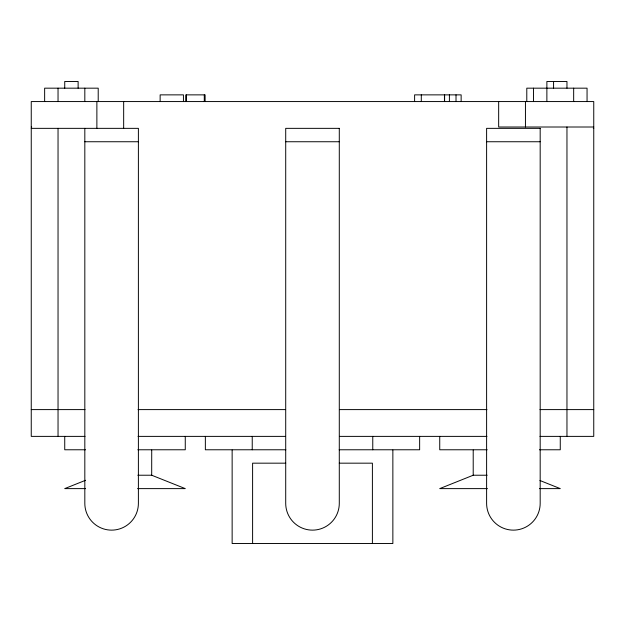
<?xml version="1.0" encoding="UTF-8"?>
<svg xmlns="http://www.w3.org/2000/svg" width="625" height="625" viewBox="0 0 625 625"><rect width="100%" height="100%" fill="white"/><g stroke="black" fill="none" stroke-linecap="round" stroke-linejoin="round"><path stroke-width="0.94" d="M151.719 450.055L151.688 475.227L185.266 488.617L137.555 488.617M85.547 480.289L64.734 488.617L85.531 488.617M487.164 475.227L473.211 475.227L439.734 488.617L487.445 488.617M31.25 127.008L31.695 127.008M593.75 127.008L498.664 127.008L498.664 101.562M31.25 128.352L138.391 128.352L138.391 503.352A26.789 26.789 0 0 1 111.609 530.133A26.789 26.789 0 0 1 84.82 503.352L84.82 128.352M593.305 128.352L593.75 128.352M84.82 141.742L138.391 141.742M285.711 141.742L339.289 141.742M486.609 141.742L540.18 141.742M31.25 409.602L85.023 409.602M138.039 409.602L285.508 409.602M339.492 409.602L486.961 409.602M539.977 409.602L593.75 409.602M85.023 436.383L31.25 436.383L31.25 101.562L593.75 101.562L593.75 436.383L539.977 436.383M138.039 436.383L285.508 436.383M339.492 436.383L486.961 436.383M85.531 449.773L64.734 449.773L64.734 436.383M137.812 449.773L185.266 449.773L185.266 436.383M285.82 449.773L205.359 449.773L205.359 436.383M339.18 449.773L419.641 449.773L419.641 436.383M487.188 449.773L439.734 449.773L439.734 436.383M539.469 449.773L560.266 449.773L560.266 436.383M285.719 463.172L252.602 463.172L252.602 543.523M339.281 463.172L372.398 463.172L372.398 543.523M137.836 475.227L151.789 475.227M539.469 488.617L560.266 488.617L539.945 480.508M587.055 101.562L587.055 88.172L526.789 88.172L526.789 101.562M573.664 88.172L573.664 101.562M566.961 88.172L566.961 81.477L546.875 81.477L546.875 101.562M566.961 127.008L566.961 436.383M553.57 81.477L553.57 88.172M533.484 88.172L533.484 101.562M525.445 101.562L525.445 127.008M473.211 450.055L473.211 475.227M461.141 101.562L461.141 94.867L414.609 94.867L414.602 101.562M456.016 94.867L456.016 101.562M449.406 94.867L449.406 101.562M444.609 94.867L444.609 101.562M444.445 94.867L444.445 101.562M421.297 94.867L421.297 101.562M392.859 450.023L392.859 543.523L232.141 543.523L232.141 450.023M372.766 436.383L372.766 449.773M252.234 436.383L252.234 449.773M205.109 101.562L205.109 94.867L185.93 94.867L185.93 101.562M204.281 94.867L204.281 101.562M186.258 94.867L186.258 101.562M183.445 101.562L183.445 94.867L160.148 94.867L160.133 101.562M123.664 101.562L123.664 128.352M98.211 101.562L98.211 88.172L44.641 88.172L44.641 101.562M96.875 101.562L96.875 128.352M84.82 88.172L84.82 101.562M78.125 88.172L78.125 81.477L64.734 81.477L64.734 88.172M58.039 88.172L58.039 101.562M58.039 128.352L58.039 436.383M339.289 128.352L285.711 128.352L285.711 503.352A26.789 26.789 0 0 0 312.5 530.133A26.789 26.789 0 0 0 339.289 503.352L339.289 128.352M540.18 128.352L486.609 128.352L486.609 503.352A26.789 26.789 0 0 0 513.391 530.133A26.789 26.789 0 0 0 540.18 503.352L540.18 128.352"/></g></svg>
